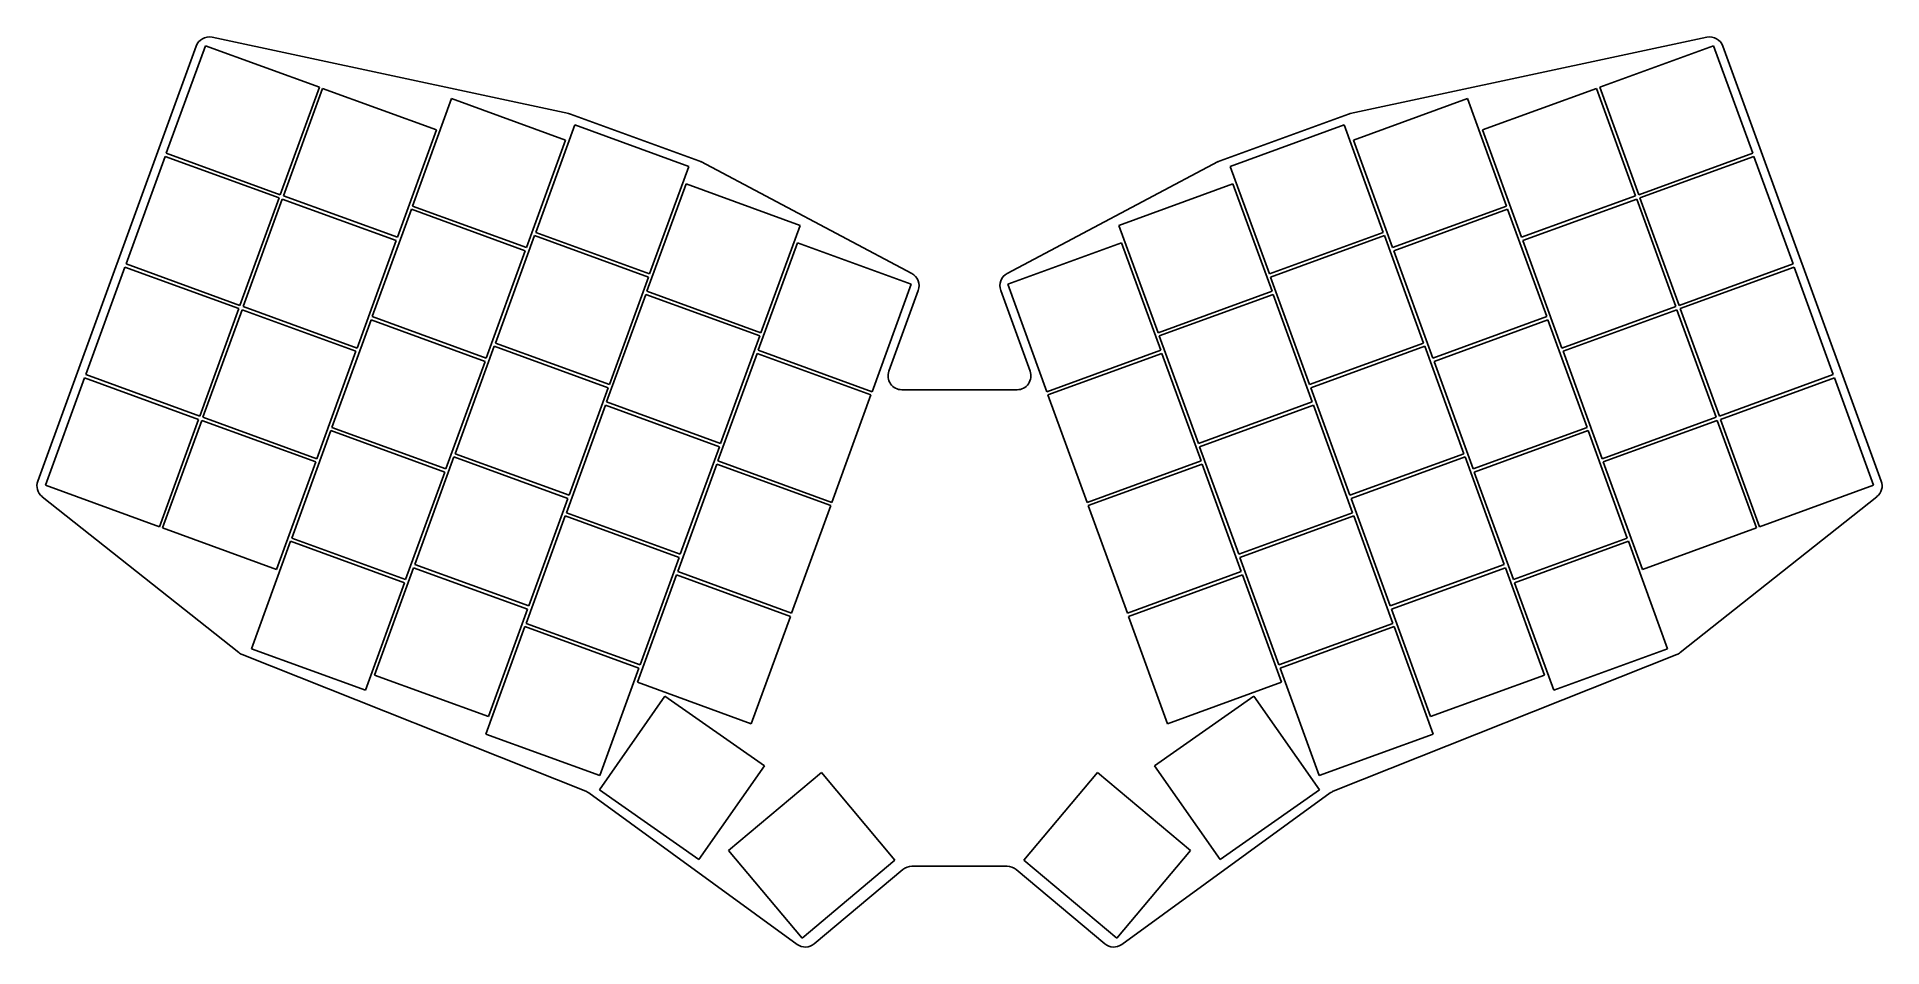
# Model space of a CAD drawing. Header units: millimetres. Extents: x 53 to 320, y -184 to -52.
import ezdxf

# ---------------------------------------------------------------- set-up
doc = ezdxf.new("R2010")
doc.units = ezdxf.units.MM

msp = doc.modelspace()

# ---------------------------------------------------------------- linework, layer by layer
for p, q in [((78.58, -52.29), (130.05, -63.32)), ((242.85, -63.32), (294.32, -52.29)), ((53.43, -116.35), (76.28, -53.56)), ((77.62, -53.53), (71.98, -69.03)), ((94.07, -59.51), (77.62, -53.53)), ((295.28, -53.53), (278.84, -59.51)), ((300.92, -69.03), (295.28, -53.53)), ((296.62, -53.56), (319.48, -116.35)), ((88.43, -75.02), (94.07, -59.51)), ((94.54, -59.68), (88.9, -75.19)), ((110.98, -65.67), (94.54, -59.68)), ((113.16, -61.14), (107.52, -76.65)), ((129.61, -67.13), (113.16, -61.14)), ((259.74, -61.14), (243.3, -67.13)), ((265.38, -76.65), (259.74, -61.14)), ((278.37, -59.68), (261.92, -65.67)), ((284.01, -75.19), (278.37, -59.68)), ((278.84, -59.51), (284.48, -75.02)), ((130.32, -63.39), (148.85, -70.14)), ((224.05, -70.14), (242.59, -63.39)), ((105.34, -81.17), (110.98, -65.67)), ((130.93, -64.95), (125.29, -80.45)), ((147.38, -70.93), (130.93, -64.95)), ((241.97, -64.95), (225.53, -70.93)), ((247.61, -80.45), (241.97, -64.95)), ((261.92, -65.67), (267.56, -81.17)), ((71.98, -69.03), (88.43, -75.02)), ((123.96, -82.63), (129.61, -67.13)), ((243.3, -67.13), (248.94, -82.63)), ((284.48, -75.02), (300.92, -69.03)), ((71.81, -69.5), (66.17, -85.01)), ((88.25, -75.49), (71.81, -69.5)), ((141.73, -86.44), (147.38, -70.93)), ((149.1, -70.25), (179.56, -86.38)), ((193.34, -86.38), (223.8, -70.25)), ((225.53, -70.93), (231.17, -86.44)), ((301.09, -69.5), (284.65, -75.49)), ((306.74, -85.01), (301.09, -69.5)), ((146.99, -73.45), (141.35, -88.96)), ((163.44, -79.44), (146.99, -73.45)), ((225.91, -73.45), (209.47, -79.44)), ((231.56, -88.96), (225.91, -73.45)), ((82.61, -90.99), (88.25, -75.49)), ((88.72, -75.66), (83.08, -91.16)), ((105.17, -81.64), (88.72, -75.66)), ((88.9, -75.19), (105.34, -81.17)), ((107.35, -77.12), (101.71, -92.62)), ((123.79, -83.1), (107.35, -77.12)), ((107.52, -76.65), (123.96, -82.63)), ((248.94, -82.63), (265.38, -76.65)), ((265.56, -77.12), (249.11, -83.1)), ((271.2, -92.62), (265.56, -77.12)), ((267.56, -81.17), (284.01, -75.19)), ((284.18, -75.66), (267.74, -81.64)), ((289.82, -91.16), (284.18, -75.66)), ((284.65, -75.49), (290.29, -90.99)), ((157.79, -94.94), (163.44, -79.44)), ((209.47, -79.44), (215.11, -94.94)), ((99.53, -97.15), (105.17, -81.64)), ((125.12, -80.92), (119.47, -96.43)), ((141.56, -86.91), (125.12, -80.92)), ((125.29, -80.45), (141.73, -86.44)), ((163.05, -81.96), (157.41, -97.46)), ((179.5, -87.94), (163.05, -81.96)), ((209.85, -81.96), (193.41, -87.94)), ((215.5, -97.46), (209.85, -81.96)), ((231.17, -86.44), (247.61, -80.45)), ((247.79, -80.92), (231.34, -86.91)), ((253.43, -96.43), (247.79, -80.92)), ((267.74, -81.64), (273.38, -97.15)), ((66.17, -85.01), (82.61, -90.99)), ((118.15, -98.61), (123.79, -83.1)), ((249.11, -83.1), (254.75, -98.61)), ((290.29, -90.99), (306.74, -85.01)), ((66, -85.48), (60.35, -100.98)), ((82.44, -91.46), (66, -85.48)), ((135.92, -102.41), (141.56, -86.91)), ((231.34, -86.91), (236.98, -102.41)), ((306.91, -85.48), (290.46, -91.46)), ((312.55, -100.98), (306.91, -85.48)), ((141.18, -89.43), (135.53, -104.93)), ((157.62, -95.41), (141.18, -89.43)), ((141.35, -88.96), (157.79, -94.94)), ((173.85, -103.45), (179.5, -87.94)), ((180.5, -88.83), (176.26, -100.49)), ((196.64, -100.49), (192.4, -88.83)), ((193.41, -87.94), (199.05, -103.45)), ((215.11, -94.94), (231.56, -88.96)), ((231.73, -89.43), (215.28, -95.41)), ((237.37, -104.93), (231.73, -89.43)), ((76.8, -106.97), (82.44, -91.46)), ((82.91, -91.63), (77.27, -107.14)), ((99.35, -97.62), (82.91, -91.63)), ((83.08, -91.16), (99.53, -97.15)), ((101.53, -93.09), (95.89, -108.6)), ((117.98, -99.08), (101.53, -93.09)), ((101.71, -92.62), (118.15, -98.61)), ((254.75, -98.61), (271.2, -92.62)), ((271.37, -93.09), (254.93, -99.08)), ((277.01, -108.6), (271.37, -93.09)), ((273.38, -97.15), (289.82, -91.16)), ((289.99, -91.63), (273.55, -97.62)), ((295.64, -107.14), (289.99, -91.63)), ((290.46, -91.46), (296.11, -106.97)), ((151.98, -110.92), (157.62, -95.41)), ((215.28, -95.41), (220.93, -110.92)), ((93.71, -113.12), (99.35, -97.62)), ((119.3, -96.9), (113.66, -112.4)), ((135.75, -102.88), (119.3, -96.9)), ((119.47, -96.43), (135.92, -102.41)), ((157.24, -97.93), (151.59, -113.44)), ((173.68, -103.92), (157.24, -97.93)), ((157.41, -97.46), (173.85, -103.45)), ((199.05, -103.45), (215.5, -97.46)), ((215.67, -97.93), (199.22, -103.92)), ((221.31, -113.44), (215.67, -97.93)), ((236.98, -102.41), (253.43, -96.43)), ((253.6, -96.9), (237.16, -102.88)), ((259.24, -112.4), (253.6, -96.9)), ((273.55, -97.62), (279.19, -113.12)), ((60.35, -100.98), (76.8, -106.97)), ((112.34, -114.58), (117.98, -99.08)), ((254.93, -99.08), (260.57, -114.58)), ((296.11, -106.97), (312.55, -100.98)), ((60.18, -101.45), (54.54, -116.96)), ((76.63, -107.44), (60.18, -101.45)), ((130.11, -118.39), (135.75, -102.88)), ((178.14, -103.17), (194.76, -103.17)), ((237.16, -102.88), (242.8, -118.39)), ((312.72, -101.45), (296.28, -107.44)), ((318.37, -116.96), (312.72, -101.45)), ((135.36, -105.4), (129.72, -120.91)), ((151.81, -111.39), (135.36, -105.4)), ((135.53, -104.93), (151.98, -110.92)), ((168.04, -119.42), (173.68, -103.92)), ((199.22, -103.92), (204.87, -119.42)), ((220.93, -110.92), (237.37, -104.93)), ((237.54, -105.4), (221.1, -111.39)), ((243.18, -120.91), (237.54, -105.4)), ((70.98, -122.94), (76.63, -107.44)), ((77.1, -107.61), (71.45, -123.11)), ((93.54, -113.59), (77.1, -107.61)), ((77.27, -107.14), (93.71, -113.12)), ((95.72, -109.07), (90.08, -124.57)), ((112.16, -115.05), (95.72, -109.07)), ((95.89, -108.6), (112.34, -114.58)), ((260.57, -114.58), (277.01, -108.6)), ((277.18, -109.07), (260.74, -115.05)), ((282.83, -124.57), (277.18, -109.07)), ((279.19, -113.12), (295.64, -107.14)), ((295.81, -107.61), (279.36, -113.59)), ((301.45, -123.11), (295.81, -107.61)), ((296.28, -107.44), (301.92, -122.94)), ((146.16, -126.89), (151.81, -111.39)), ((221.1, -111.39), (226.74, -126.89)), ((87.9, -129.1), (93.54, -113.59)), ((113.49, -112.87), (107.85, -128.38)), ((129.93, -118.86), (113.49, -112.87)), ((113.66, -112.4), (130.11, -118.39)), ((151.42, -113.91), (145.78, -129.41)), ((167.87, -119.89), (151.42, -113.91)), ((151.59, -113.44), (168.04, -119.42)), ((204.87, -119.42), (221.31, -113.44)), ((221.48, -113.91), (205.04, -119.89)), ((227.12, -129.41), (221.48, -113.91)), ((242.8, -118.39), (259.24, -112.4)), ((259.41, -112.87), (242.97, -118.86)), ((265.06, -128.38), (259.41, -112.87)), ((279.36, -113.59), (285.01, -129.1)), ((54.54, -116.96), (70.98, -122.94)), ((106.52, -130.56), (112.16, -115.05)), ((260.74, -115.05), (266.38, -130.56)), ((301.92, -122.94), (318.37, -116.96)), ((82.43, -141.11), (54.06, -118.6)), ((124.29, -134.36), (129.93, -118.86)), ((242.97, -118.86), (248.61, -134.36)), ((318.84, -118.6), (290.47, -141.11)), ((129.55, -121.38), (123.91, -136.88)), ((145.99, -127.36), (129.55, -121.38)), ((129.72, -120.91), (146.16, -126.89)), ((162.22, -135.4), (167.87, -119.89)), ((205.04, -119.89), (210.68, -135.4)), ((226.74, -126.89), (243.18, -120.91)), ((243.36, -121.38), (226.91, -127.36)), ((249, -136.88), (243.36, -121.38)), ((71.45, -123.11), (87.9, -129.1)), ((89.91, -125.04), (84.26, -140.55)), ((106.35, -131.03), (89.91, -125.04)), ((90.08, -124.57), (106.52, -130.56)), ((266.38, -130.56), (282.83, -124.57)), ((283, -125.04), (266.55, -131.03)), ((288.64, -140.55), (283, -125.04)), ((285.01, -129.1), (301.45, -123.11)), ((140.35, -142.87), (145.99, -127.36)), ((226.91, -127.36), (232.55, -142.87)), ((107.68, -128.85), (102.03, -144.35)), ((124.12, -134.83), (107.68, -128.85)), ((107.85, -128.38), (124.29, -134.36)), ((145.61, -129.88), (139.96, -145.39)), ((162.05, -135.87), (145.61, -129.88)), ((145.78, -129.41), (162.22, -135.4)), ((210.68, -135.4), (227.12, -129.41)), ((227.3, -129.88), (210.85, -135.87)), ((232.94, -145.39), (227.3, -129.88)), ((248.61, -134.36), (265.06, -128.38)), ((265.23, -128.85), (248.78, -134.83)), ((270.87, -144.35), (265.23, -128.85)), ((100.71, -146.53), (106.35, -131.03)), ((266.55, -131.03), (272.2, -146.53)), ((118.48, -150.34), (124.12, -134.83)), ((248.78, -134.83), (254.43, -150.34)), ((123.73, -137.35), (118.09, -152.86)), ((140.18, -143.34), (123.73, -137.35)), ((123.91, -136.88), (140.35, -142.87)), ((156.41, -151.37), (162.05, -135.87)), ((210.85, -135.87), (216.49, -151.37)), ((232.55, -142.87), (249, -136.88)), ((249.17, -137.35), (232.72, -143.34)), ((254.81, -152.86), (249.17, -137.35)), ((84.26, -140.55), (100.71, -146.53)), ((272.2, -146.53), (288.64, -140.55)), ((132.52, -161.12), (82.93, -141.4)), ((134.54, -158.84), (140.18, -143.34)), ((232.72, -143.34), (238.37, -158.84)), ((289.97, -141.4), (240.39, -161.12)), ((102.03, -144.35), (118.48, -150.34)), ((139.96, -145.39), (156.41, -151.37)), ((216.49, -151.37), (232.94, -145.39)), ((254.43, -150.34), (270.87, -144.35)), ((143.95, -147.39), (134.49, -160.91)), ((158.29, -157.43), (143.95, -147.39)), ((228.95, -147.39), (214.61, -157.43)), ((238.41, -160.91), (228.95, -147.39)), ((118.09, -152.86), (134.54, -158.84)), ((238.37, -158.84), (254.81, -152.86)), ((148.83, -170.94), (158.29, -157.43)), ((166.54, -158.43), (153.13, -169.68)), ((177.14, -171.07), (166.54, -158.43)), ((206.37, -158.43), (195.76, -171.07)), ((219.77, -169.68), (206.37, -158.43)), ((214.61, -157.43), (224.08, -170.94)), ((163.03, -183.22), (132.95, -161.36)), ((134.49, -160.91), (148.83, -170.94)), ((239.95, -161.36), (209.88, -183.22)), ((224.08, -170.94), (238.41, -160.91)), ((153.13, -169.68), (163.74, -182.32)), ((209.17, -182.32), (219.77, -169.68)), ((163.74, -182.32), (177.14, -171.07)), ((178.29, -172.4), (165.49, -183.14)), ((193.33, -171.93), (179.57, -171.93)), ((207.42, -183.14), (194.62, -172.4)), ((195.76, -171.07), (209.17, -182.32))]:
    msp.add_line(p, q)
for centre, start, end in [((78.16, -54.25), 77.9072, 160), ((294.74, -54.25), 20, 102.0928), ((129.63, -65.27), 70, 77.9072), ((243.27, -65.27), 102.0928, 110), ((148.17, -72.02), 62.0928, 70), ((224.74, -72.02), 110, 117.9072), ((178.62, -88.15), 340, 62.0928), ((194.28, -88.15), 117.9072, 200), ((178.14, -101.17), 160, 270), ((194.76, -101.17), 270, 20), ((55.31, -117.03), 160, 231.5651), ((317.6, -117.03), 308.435, 20), ((83.67, -139.54), 231.5651, 248.3118), ((289.23, -139.54), 291.6882, 308.435), ((131.78, -162.98), 53.9848, 68.3118), ((241.13, -162.98), 111.6882, 126.0152), ((179.57, -173.93), 90, 130), ((193.33, -173.93), 50, 90), ((164.2, -181.6), 233.9848, 310), ((208.7, -181.6), 230, 306.0152)]:
    msp.add_arc(centre, 2, start, end)

doc.saveas('drawing.dxf')
